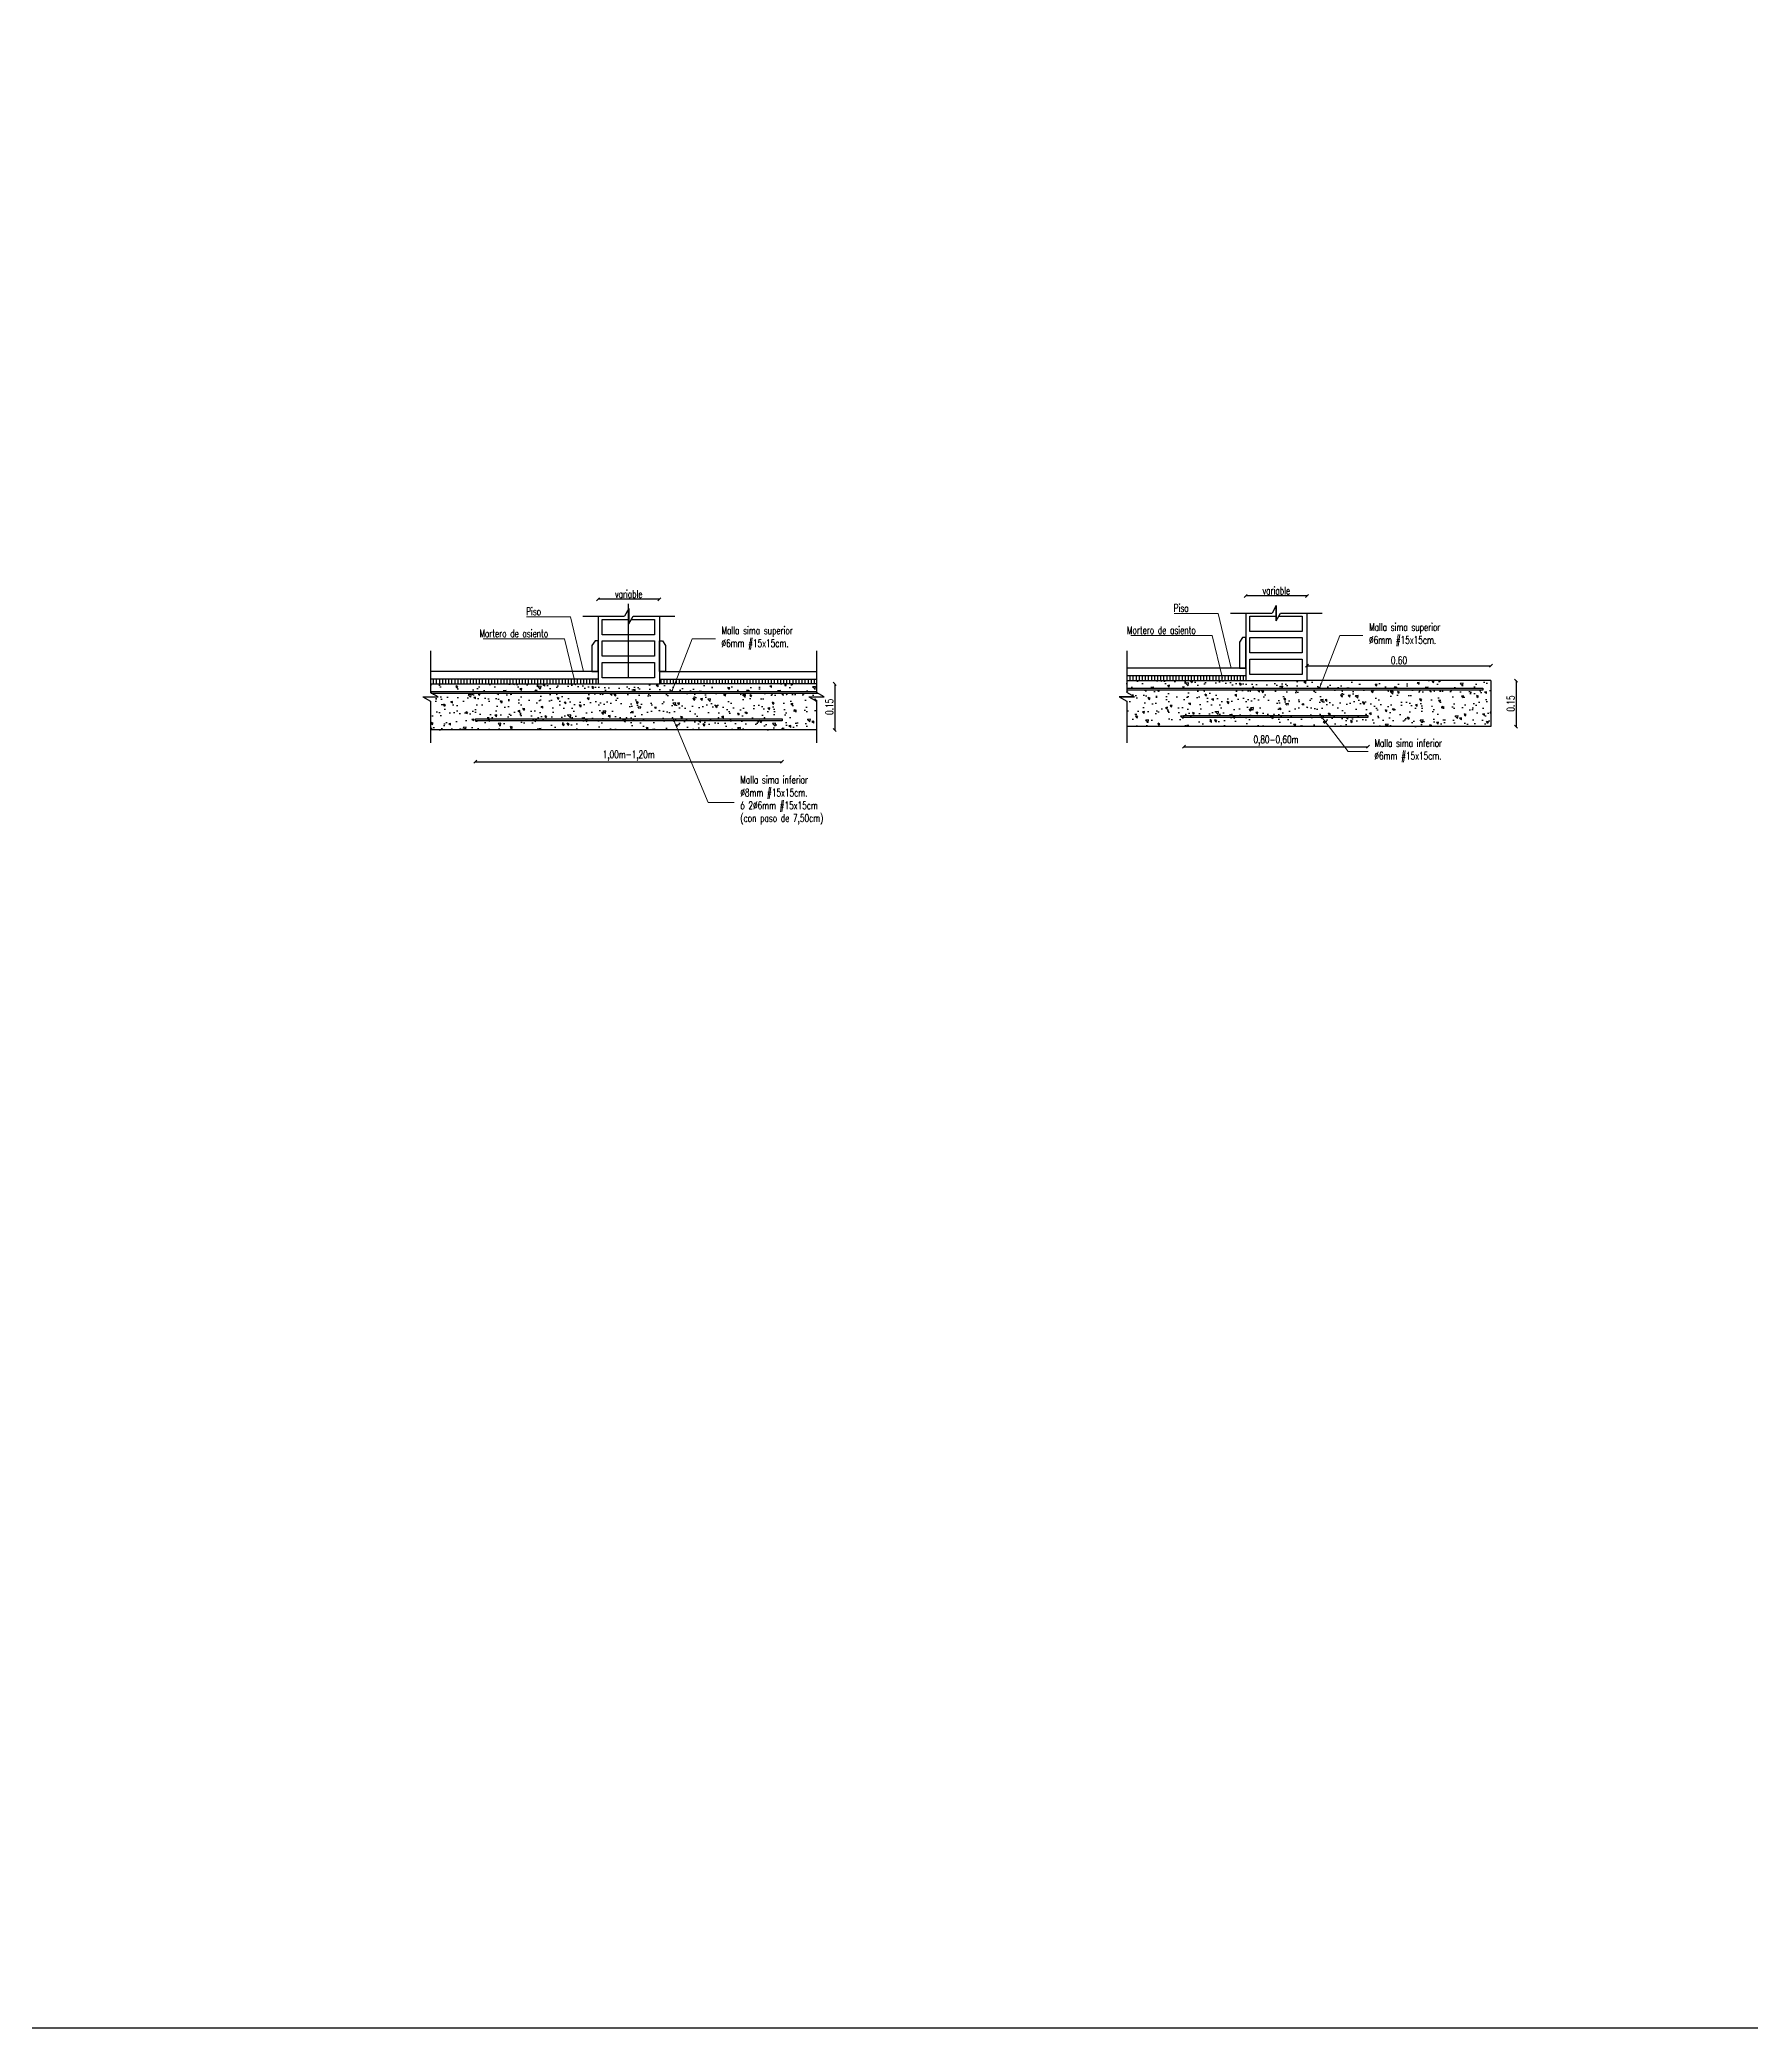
# Model space of a CAD drawing. Header units: millimetres. Extents: x 141 to 475, y -20 to 129.
# Drawn here: x 247.9 to 253.47, y 57.08 to 63.56 of the extents above; entities that cross this region are included whole.
import ezdxf
from ezdxf import colors
from ezdxf.entities.mleader import LeaderData, LeaderLine
from ezdxf.math import Vec2, Vec3

# ---------------------------------------------------------------- set-up
doc = ezdxf.new("R2010")
doc.units = ezdxf.units.MM
doc.header["$LTSCALE"] = 0.1
doc.header["$MEASUREMENT"] = 0
doc.header["$PDMODE"] = 3
doc.header["$PDSIZE"] = 0.1
doc.layers.get('DEFPOINTS').update_dxf_attribs({"color": 1})
doc.layers.add('00-COTAS', color=1, linetype='Continuous', lineweight=9)
doc.layers.add('referencias', color=1, linetype='Continuous', lineweight=5)
for name, color, linetype in [('00-muros-a', 2, 'Continuous'), ('armadura', 10, 'Continuous'), ('CORTE-3', 3, 'Continuous'), ('corte2', 2, 'Continuous'), ('corte5', 5, 'Continuous'), ('EJES', 6, 'Continuous'), ('FUNDACIONES-COTAS', 3, 'Continuous'), ('LADRILLOS', 3, 'Continuous'), ('TRAMAS', 8, 'Continuous')]:
    doc.layers.add(name, color=color, linetype=linetype)
doc.styles.add('COTAS', font='ROMANS.shx', dxfattribs={"width": 0.7})
doc.dimstyles.new('COTA-20', dxfattribs={"dimscale": 1.75, "dimtxt": 0.015, "dimasz": 0.004, "dimexe": 0.08, "dimexo": 0.1, "dimgap": 0.005, "dimtad": 1, "dimzin": 0, "dimdsep": 46, "dimtxsty": 'COTAS', "dimblk": 'DOT', "dimcen": 0.1, "dimse1": 1, "dimse2": 1, "dimclrd": 256, "dimclre": 256, "dimclrt": 256, "dimadec": 0, "dimazin": 0, "dimtfac": 1, "dimtix": 1, "dimtmove": 2, "dimatfit": 3, "dimldrblk": 'DOT', "dimfxl": 0, "dimtolj": 1, "dimtzin": 0, "dimarcsym": 0})

# ---------------------------------------------------------------- blocks, each defined once
blk = doc.blocks.new('_None')
blk = doc.blocks.new('_Oblique')
at = {"color": 0, "linetype": 'ByBlock', "lineweight": -2}
blk.add_line((-0.5, -0.5), (0.5, 0.5), dxfattribs=at)
blk = doc.blocks.new('*D24')
at = {"layer": '00-COTAS', "lineweight": -2, "transparency": 16777216}
blk.add_line((249.9167, 61.7356), (249.7167, 61.7356), dxfattribs=at)
at = {"layer": 'DEFPOINTS', "color": 0, "transparency": 16777216}
for p in [(249.7167, 61.7356), (249.7167, 61.6802), (249.9167, 61.6802)]:
    blk.add_point(p, dxfattribs=at)
at = {"layer": '00-COTAS', "lineweight": -2, "transparency": 16777216, "xscale": 0.01, "yscale": 0.01, "zscale": 0.01, "rotation": 180}
blk.add_blockref('_Oblique', (249.7167, 61.7356), dxfattribs=at)
at = {"layer": '00-COTAS', "lineweight": -2, "transparency": 16777216, "xscale": 0.01, "yscale": 0.01, "zscale": 0.01}
blk.add_blockref('_Oblique', (249.9167, 61.7356), dxfattribs=at)
at = {"layer": '00-COTAS', "transparency": 16777216, "insert": (249.8167, 61.7531), "char_height": 0.025, "attachment_point": 5, "style": 'COTAS'}
blk.add_mtext('\\A1;variable', dxfattribs=at)
blk = doc.blocks.new('_Dot')
at = {"color": 0, "linetype": 'ByBlock', "lineweight": -2}
blk.add_line((-0.5, 0), (-1, 0), dxfattribs=at)
at = {"color": 0, "linetype": 'ByBlock', "const_width": 0.5}
blk.add_lwpolyline([(-0.25, 0, 1), (0.25, 0, 1)], format="xyb", close=True, dxfattribs=at)
blk = doc.blocks.new('*D27')
at = {"layer": '00-COTAS', "lineweight": -2, "transparency": 16777216}
blk.add_line((250.4888, 61.46), (250.4888, 61.31), dxfattribs=at)
at = {"layer": 'DEFPOINTS', "color": 0, "transparency": 16777216}
for p in [(250.4039, 61.46), (250.4039, 61.31), (250.4888, 61.31)]:
    blk.add_point(p, dxfattribs=at)
at = {"layer": '00-COTAS', "lineweight": -2, "transparency": 16777216, "xscale": 0.01, "yscale": 0.01, "zscale": 0.01}
for p, rotation in [((250.4888, 61.46), 90), ((250.4888, 61.31), 270)]:
    blk.add_blockref('_Oblique', p, dxfattribs=dict(at, rotation=rotation))
at = {"layer": '00-COTAS', "transparency": 16777216, "insert": (250.4713, 61.385), "char_height": 0.025, "attachment_point": 5, "rotation": 90, "style": 'COTAS'}
blk.add_mtext('\\A1;0.15', dxfattribs=at)
blk = doc.blocks.new('*D28')
at = {"layer": '00-COTAS', "lineweight": -2, "transparency": 16777216}
blk.add_line((249.3167, 61.2063), (250.3167, 61.2063), dxfattribs=at)
at = {"layer": 'DEFPOINTS', "color": 0, "transparency": 16777216}
for p in [(249.3167, 61.34), (250.3167, 61.34), (250.3167, 61.2063)]:
    blk.add_point(p, dxfattribs=at)
at = {"layer": '00-COTAS', "lineweight": -2, "transparency": 16777216, "xscale": 0.01, "yscale": 0.01, "zscale": 0.01, "rotation": 180}
blk.add_blockref('_Oblique', (249.3167, 61.2063), dxfattribs=at)
at = {"layer": '00-COTAS', "lineweight": -2, "transparency": 16777216, "xscale": 0.01, "yscale": 0.01, "zscale": 0.01}
blk.add_blockref('_Oblique', (250.3167, 61.2063), dxfattribs=at)
at = {"layer": '00-COTAS', "transparency": 16777216, "insert": (249.8167, 61.2261), "char_height": 0.025, "width": 0.050833, "attachment_point": 5, "style": 'COTAS'}
blk.add_mtext('\\A1;1,00m-1,20m', dxfattribs=at)
blk = doc.blocks.new('*D29')
at = {"layer": '00-COTAS', "lineweight": -2, "transparency": 16777216}
blk.add_line((252.0288, 61.5192), (252.6288, 61.5192), dxfattribs=at)
at = {"layer": 'DEFPOINTS', "color": 0, "transparency": 16777216}
for p in [(252.6288, 61.5192), (252.0288, 61.4726), (252.6288, 61.3726)]:
    blk.add_point(p, dxfattribs=at)
at = {"layer": '00-COTAS', "lineweight": -2, "transparency": 16777216, "xscale": 0.01, "yscale": 0.01, "zscale": 0.01, "rotation": 180}
blk.add_blockref('_Oblique', (252.0288, 61.5192), dxfattribs=at)
at = {"layer": '00-COTAS', "lineweight": -2, "transparency": 16777216, "xscale": 0.01, "yscale": 0.01, "zscale": 0.01}
blk.add_blockref('_Oblique', (252.6288, 61.5192), dxfattribs=at)
at = {"layer": '00-COTAS', "transparency": 16777216, "insert": (252.3288, 61.5367), "char_height": 0.025, "attachment_point": 5, "style": 'COTAS'}
blk.add_mtext('\\A1;0.60', dxfattribs=at)
blk = doc.blocks.new('*D30')
at = {"layer": '00-COTAS', "lineweight": -2, "transparency": 16777216}
blk.add_line((252.0288, 61.7465), (251.8288, 61.7465), dxfattribs=at)
at = {"layer": 'DEFPOINTS', "color": 0, "transparency": 16777216}
for p in [(251.8288, 61.7465), (251.8288, 61.691), (252.0288, 61.691)]:
    blk.add_point(p, dxfattribs=at)
at = {"layer": '00-COTAS', "lineweight": -2, "transparency": 16777216, "xscale": 0.01, "yscale": 0.01, "zscale": 0.01, "rotation": 180}
blk.add_blockref('_Oblique', (251.8288, 61.7465), dxfattribs=at)
at = {"layer": '00-COTAS', "lineweight": -2, "transparency": 16777216, "xscale": 0.01, "yscale": 0.01, "zscale": 0.01}
blk.add_blockref('_Oblique', (252.0288, 61.7465), dxfattribs=at)
at = {"layer": '00-COTAS', "transparency": 16777216, "insert": (251.9288, 61.764), "char_height": 0.025, "attachment_point": 5, "style": 'COTAS'}
blk.add_mtext('\\A1;variable', dxfattribs=at)
blk = doc.blocks.new('*D31')
at = {"layer": '00-COTAS', "lineweight": -2, "transparency": 16777216}
blk.add_line((251.6276, 61.255), (252.2276, 61.255), dxfattribs=at)
at = {"layer": 'DEFPOINTS', "color": 0, "transparency": 16777216}
for p in [(251.6276, 61.359), (252.2276, 61.359), (252.2276, 61.255)]:
    blk.add_point(p, dxfattribs=at)
at = {"layer": '00-COTAS', "lineweight": -2, "transparency": 16777216, "xscale": 0.01, "yscale": 0.01, "zscale": 0.01, "rotation": 180}
blk.add_blockref('_Oblique', (251.6276, 61.255), dxfattribs=at)
at = {"layer": '00-COTAS', "lineweight": -2, "transparency": 16777216, "xscale": 0.01, "yscale": 0.01, "zscale": 0.01}
blk.add_blockref('_Oblique', (252.2276, 61.255), dxfattribs=at)
at = {"layer": '00-COTAS', "transparency": 16777216, "insert": (251.9276, 61.2749), "char_height": 0.025, "width": 0.053333, "attachment_point": 5, "style": 'COTAS'}
blk.add_mtext('\\A1;0,80-0,60m', dxfattribs=at)
blk = doc.blocks.new('*D50')
at = {"layer": '00-COTAS', "lineweight": -2, "transparency": 16777216}
blk.add_line((252.7107, 61.4708), (252.7107, 61.3208), dxfattribs=at)
at = {"layer": 'DEFPOINTS', "color": 0, "transparency": 16777216}
for p in [(252.6288, 61.4708), (252.6288, 61.3208), (252.7107, 61.3208)]:
    blk.add_point(p, dxfattribs=at)
at = {"layer": '00-COTAS', "lineweight": -2, "transparency": 16777216, "xscale": 0.01, "yscale": 0.01, "zscale": 0.01}
for p, rotation in [((252.7107, 61.4708), 90), ((252.7107, 61.3208), 270)]:
    blk.add_blockref('_Oblique', p, dxfattribs=dict(at, rotation=rotation))
at = {"layer": '00-COTAS', "transparency": 16777216, "insert": (252.6932, 61.3958), "char_height": 0.025, "attachment_point": 5, "rotation": 90, "style": 'COTAS'}
blk.add_mtext('\\A1;0.15', dxfattribs=at)

msp = doc.modelspace()

# ---------------------------------------------------------------- hatches: boundary and pattern name
at = {"layer": 'armadura'}
for points in [[(249.4349, 61.4259, -1), (249.4289, 61.4259, -1)], [(249.5849, 61.4259, -1), (249.5789, 61.4259, -1)], [(249.7349, 61.4259, -1), (249.7289, 61.4259, -1)], [(249.8849, 61.4259, -1), (249.8789, 61.4259, -1)], [(250.0349, 61.4259, -1), (250.0289, 61.4259, -1)], [(250.1849, 61.4259, -1), (250.1789, 61.4259, -1)], [(250.3349, 61.4259, -1), (250.3289, 61.4259, -1)], [(251.5469, 61.4367, -1), (251.5409, 61.4367, -1)], [(251.6969, 61.4367, -1), (251.6909, 61.4367, -1)], [(251.8469, 61.4367, -1), (251.8409, 61.4367, -1)], [(251.9969, 61.4367, -1), (251.9909, 61.4367, -1)], [(252.1469, 61.4367, -1), (252.1409, 61.4367, -1)], [(252.2969, 61.4367, -1), (252.2909, 61.4367, -1)], [(252.4469, 61.4367, -1), (252.4409, 61.4367, -1)], [(252.5969, 61.4367, -1), (252.5909, 61.4367, -1)], [(249.3687, 61.3492, 1), (249.3747, 61.3492, 1)], [(249.5187, 61.3492, 1), (249.5247, 61.3492, 1)], [(249.5187, 61.3492, 1), (249.5247, 61.3492, 1)], [(249.6687, 61.3492, 1), (249.6747, 61.3492, 1)], [(249.8063, 61.3492, 1), (249.8123, 61.3492, 1)], [(249.9564, 61.3492, 1), (249.9624, 61.3492, 1)], [(249.9565, 61.3492, 1), (249.9625, 61.3492, 1)], [(250.1065, 61.3492, 1), (250.1125, 61.3492, 1)], [(250.1066, 61.3492, 1), (250.1126, 61.3492, 1)], [(250.2567, 61.3492, 1), (250.2627, 61.3492, 1)], [(251.6308, 61.3601, 1), (251.6368, 61.3601, 1)], [(251.7808, 61.3601, 1), (251.7868, 61.3601, 1)], [(251.9183, 61.3601, 1), (251.9243, 61.3601, 1)], [(252.0685, 61.3601, 1), (252.0745, 61.3601, 1)], [(252.2185, 61.3601, 1), (252.2245, 61.3601, 1)]]:
    msp.add_hatch(color=256, dxfattribs=at).paths.add_polyline_path(points)
at = {"layer": 'corte2'}
h = msp.add_hatch(dxfattribs=at)
h.set_pattern_fill('_USER', color=256, scale=0.01, angle=90, style=0, pattern_type=0)
h.set_pattern_definition([(90, (20.340219, -76.517828), (-0.01, 6e-19), [])])
h.paths.add_polyline_path([(249.7167, 61.475), (249.1718, 61.475), (249.1718, 61.46), (249.7167, 61.46)])
h = msp.add_hatch(dxfattribs=at)
h.set_pattern_fill('_USER', color=256, scale=0.01, angle=90, style=0, pattern_type=0)
h.set_pattern_definition([(90, (20.342507, -76.517828), (-0.01, 6e-19), [])])
h.paths.add_polyline_path([(249.9167, 61.475), (250.4293, 61.475), (250.4293, 61.46), (249.9167, 61.46)])
h = msp.add_hatch(dxfattribs=at)
h.set_pattern_fill('_USER', color=256, scale=0.01, angle=90, style=0, pattern_type=0)
h.set_pattern_definition([(90, (22.452264, -76.506994), (-0.01, 6e-19), [])])
h.paths.add_polyline_path([(251.8288, 61.4858), (251.4409, 61.4858), (251.4409, 61.4708), (251.8288, 61.4708)])
at = {"layer": 'TRAMAS'}
h = msp.add_hatch(dxfattribs=at)
h.set_pattern_fill('AR-CONC', color=256, scale=0.01, angle=90, style=0)
h.set_pattern_definition([(140, (20.34022, -76.51783), (0.006275213, 0.071726018), [0.0075, -0.0825]), (85, (20.34022, -76.51783), (-0.075219213, -0.013875133), [0.006, -0.066]), (190.451444, (20.34074, -76.51185), (-0.068943999, 0.057850885), [0.00637402, -0.070114211]), (136.1842, (20.32022, -76.51783), (0.016551928, 0.106724133), [0.01125, -0.12375]), (186.635635, (20.3216, -76.50893), (-0.09741186, 0.093466195), [0.009561034, -0.105171376]), (81.184164, (20.32022, -76.51783), (-0.09741186, 0.093466195), [0.009, -0.099]), (111, (20.32522, -76.50783), (0.040261889, 0.059690705), [0.0075, -0.0825]), (56, (20.32522, -76.50783), (-0.072515005, 0.024331533), [0.006, -0.066]), (161.451445, (20.328574, -76.50285), (-0.032253115, 0.084022238), [0.006374019, -0.070114211]), (127.5, (20.34022, -76.517828), (-0.0332893854, 0.0012159855), [0, -0.0652, 0, -0.067, 0, -0.06625]), (97.5, (20.34022, -76.517828), (-0.039441171, 0.0263069537), [0, -0.0382, 0, -0.0637, 0, -0.02525]), (57.5, (20.34022, -76.540128), (0.0022554872, 0.0533822436), [0, -0.025, 0, -0.078, 0, -0.1035]), (47.5, (20.34022, -76.55013), (-0.010010498, 0.058318617), [0, -0.0325, 0, -0.0518, 0, -0.0735])])
h.paths.add_polyline_path([(249.9364, 61.374), (249.5156, 61.374), (249.5156, 61.38), (250.1156, 61.38), (250.1156, 61.374), (249.9364, 61.374), (249.9615, 61.31), (250.4293, 61.31), (250.4293, 61.46), (249.9167, 61.46), (249.1718, 61.46), (249.1707, 61.435), (250.4293, 61.435), (250.4295, 61.429), (249.3289, 61.429), (249.1707, 61.4319), (249.1957, 61.4037), (249.1457, 61.4037), (249.1707, 61.3929), (249.1707, 61.31), (249.9615, 61.31)])
edge = h.paths.add_edge_path(flags=16)
edge.add_arc((249.9245, 61.39), 0.0025, 0, 360)
h = msp.add_hatch(dxfattribs=at)
h.set_pattern_fill('AR-CONC', color=256, scale=0.01, angle=90, style=0)
h.set_pattern_definition([(140, (22.452264, -76.506994), (0.006275213, 0.071726018), [0.0075, -0.0825]), (85, (22.452264, -76.506994), (-0.075219213, -0.013875133), [0.006, -0.066]), (190.451444, (22.45279, -76.50102), (-0.068943999, 0.057850885), [0.00637402, -0.070114211]), (136.1842, (22.43226, -76.50699), (0.016551928, 0.106724133), [0.01125, -0.12375]), (186.635635, (22.43364, -76.4981), (-0.09741186, 0.093466195), [0.009561034, -0.105171376]), (81.184164, (22.43226, -76.50699), (-0.09741186, 0.093466195), [0.009, -0.099]), (111, (22.437264, -76.496994), (0.040261889, 0.059690705), [0.0075, -0.0825]), (56, (22.437264, -76.496994), (-0.072515005, 0.024331533), [0.006, -0.066]), (161.451445, (22.44062, -76.49202), (-0.032253115, 0.084022238), [0.006374019, -0.070114211]), (127.5, (22.452264, -76.506994), (-0.0332893854, 0.0012159855), [0, -0.0652, 0, -0.067, 0, -0.06625]), (97.5, (22.452264, -76.506994), (-0.039441171, 0.0263069537), [0, -0.0382, 0, -0.0637, 0, -0.02525]), (57.5, (22.452264, -76.529294), (0.0022554872, 0.0533822436), [0, -0.025, 0, -0.078, 0, -0.1035]), (47.5, (22.452264, -76.539294), (-0.010010498, 0.058318617), [0, -0.0325, 0, -0.0518, 0, -0.0735])])
h.paths.add_polyline_path([(252.0484, 61.3848), (251.6276, 61.3848), (251.6276, 61.3908), (252.2276, 61.3908), (252.2276, 61.3848), (252.0484, 61.3848), (252.0735, 61.3208), (252.6288, 61.3208), (252.6288, 61.4708), (252.0288, 61.4708), (251.4409, 61.4708), (251.4409, 61.4458), (252.6024, 61.4458), (252.6024, 61.4398), (251.4409, 61.4398), (251.4409, 61.4319), (251.4659, 61.4178), (251.4159, 61.4178), (251.4409, 61.4037), (251.4409, 61.3208), (252.0735, 61.3208)])
edge = h.paths.add_edge_path(flags=16)
edge.add_arc((252.0366, 61.4008), 0.0025, 0, 360)

# ---------------------------------------------------------------- linework, layer by layer
for p, q in [((251.9288, 61.716), (251.9147, 61.691)), ((251.9288, 61.716), (251.9288, 61.666)), ((251.9288, 61.666), (251.9288, 61.716)), ((249.6667, 61.6802), (249.8026, 61.6802)), ((249.8167, 61.7052), (249.8026, 61.6802)), ((249.8167, 61.7052), (249.8167, 61.6552)), ((249.8167, 61.6552), (249.8167, 61.7052)), ((249.8167, 61.6552), (249.8308, 61.6802)), ((249.8308, 61.6802), (249.9667, 61.6802)), ((251.7788, 61.691), (251.9147, 61.691)), ((251.9288, 61.666), (251.9428, 61.691)), ((251.9428, 61.691), (252.0788, 61.691)), ((249.1707, 61.5678), (249.1707, 61.4319)), ((250.4293, 61.5678), (250.4293, 61.4319)), ((251.4409, 61.5678), (251.4409, 61.4319)), ((249.1457, 61.4178), (249.1957, 61.4178)), ((249.1457, 61.4178), (249.1707, 61.4037)), ((249.1957, 61.4178), (249.1707, 61.4319)), ((249.1707, 61.4037), (249.1707, 61.2678)), ((250.4043, 61.4178), (250.4543, 61.4178)), ((250.4043, 61.4178), (250.4293, 61.4037)), ((250.4543, 61.4178), (250.4293, 61.4319)), ((250.4293, 61.4037), (250.4293, 61.2678)), ((251.4659, 61.4178), (251.4159, 61.4178)), ((251.4159, 61.4178), (251.4659, 61.4178)), ((251.4159, 61.4178), (251.4409, 61.4037)), ((251.4659, 61.4178), (251.4409, 61.4319)), ((251.4409, 61.4037), (251.4409, 61.2678))]:
    msp.add_line(p, q)
at = {"layer": '00-muros-a'}
for p, q in [((249.7167, 61.6802), (249.7167, 61.46)), ((249.9167, 61.6802), (249.9167, 61.46)), ((251.8288, 61.691), (251.8288, 61.4708)), ((252.0288, 61.691), (252.0288, 61.4708)), ((249.1718, 61.46), (249.9167, 61.46)), ((250.4293, 61.46), (249.9167, 61.46)), ((251.4409, 61.4708), (252.0288, 61.4708)), ((252.6288, 61.4708), (252.0288, 61.4708)), ((252.6288, 61.4708), (252.6288, 61.3208)), ((250.4293, 61.31), (249.1718, 61.31)), ((252.6288, 61.3208), (251.4409, 61.3208))]:
    msp.add_line(p, q, dxfattribs=at)
at = {"layer": 'armadura'}
for points in [[(249.1718, 61.435), (250.4293, 61.435)], [(250.4345, 61.429), (249.1718, 61.429)], [(251.4409, 61.4458), (252.6024, 61.4458), (252.6024, 61.4398), (251.4409, 61.4398)]]:
    msp.add_lwpolyline(points, dxfattribs=at)
for points in [[(250.3167, 61.34), (249.3167, 61.34), (249.3167, 61.346), (250.3167, 61.346)], [(252.2276, 61.3508), (251.6276, 61.3508), (251.6276, 61.3568), (252.2276, 61.3568)]]:
    msp.add_lwpolyline(points, close=True, dxfattribs=at)
at = {"layer": 'CORTE-3'}
for p, q in [((249.7167, 61.475), (249.1718, 61.475)), ((249.9167, 61.475), (250.4293, 61.475)), ((251.8288, 61.4858), (251.4409, 61.4858))]:
    msp.add_line(p, q, dxfattribs=at)
at = {"layer": 'corte5'}
for p, q in [((249.7167, 61.5), (249.1718, 61.5)), ((249.9167, 61.5), (250.4293, 61.5)), ((251.8288, 61.5108), (251.4409, 61.5108))]:
    msp.add_line(p, q, dxfattribs=at)
for points in [[(249.6967, 61.5), (249.7167, 61.5), (249.7167, 61.6), (249.7069, 61.6), (249.6967, 61.585)], [(249.9367, 61.5), (249.9167, 61.5), (249.9167, 61.6), (249.9265, 61.6), (249.9367, 61.585)], [(251.8088, 61.5108), (251.8288, 61.5108), (251.8288, 61.6108), (251.819, 61.6108), (251.8088, 61.5958)]]:
    msp.add_lwpolyline(points, close=True, dxfattribs=at)
at = {"layer": 'EJES'}
msp.add_lwpolyline([(236.3062, 87.5337), (270.4396, 87.5337), (270.4396, 57.0774), (236.3062, 57.0774)], close=True, dxfattribs=at)
at = {"layer": 'FUNDACIONES-COTAS'}
msp.add_line((249.8156, 61.48), (249.8156, 61.721), dxfattribs=at)
at = {"layer": 'LADRILLOS'}
for points in [[(249.8251, 61.67), (249.9006, 61.67), (249.9006, 61.62), (249.7306, 61.62), (249.7306, 61.67), (249.8167, 61.67)], [(251.9371, 61.6808), (252.0126, 61.6808), (252.0126, 61.6308), (251.8426, 61.6308), (251.8426, 61.6808), (251.9288, 61.6808)]]:
    msp.add_lwpolyline(points, dxfattribs=at)
for points in [[(249.7306, 61.6), (249.9006, 61.6), (249.9006, 61.55), (249.7306, 61.55)], [(251.8426, 61.6108), (252.0126, 61.6108), (252.0126, 61.5608), (251.8426, 61.5608)], [(249.7306, 61.53), (249.9006, 61.53), (249.9006, 61.48), (249.7306, 61.48)], [(251.8426, 61.5408), (252.0126, 61.5408), (252.0126, 61.4908), (251.8426, 61.4908)]]:
    msp.add_lwpolyline(points, close=True, dxfattribs=at)

# ---------------------------------------------------------------- dimensions: what is measured, and where the dimension line sits
at = {"layer": '00-COTAS'}
for base, p1, p2, picture, middle in [((251.8288, 61.7465), (252.0288, 61.691), (251.8288, 61.691), '*D30', (251.9288, 61.764)), ((249.7167, 61.7356), (249.9167, 61.6802), (249.7167, 61.6802), '*D24', (249.8167, 61.7531))]:
    dim = msp.add_linear_dim(base=base, p1=p1, p2=p2, angle=180, text='variable', dimstyle='COTA-20', override={"dimscale": 1, "dimtxt": 0.025, "dimasz": 0.01, "dimblk1": 'Oblique', "dimblk2": 'Oblique', "dimsah": 1}, dxfattribs=at)
    dim.commit()
    dim.dimension.update_dxf_attribs({"geometry": picture, "text_midpoint": middle})
for base, p1, p2, angle, picture, middle in [((252.6288, 61.5192), (252.0288, 61.4726), (252.6288, 61.3726), 180, '*D29', (252.3288, 61.5367)), ((250.4888, 61.31), (250.4039, 61.46), (250.4039, 61.31), 90, '*D27', (250.4713, 61.385)), ((252.7107, 61.3208), (252.6288, 61.4708), (252.6288, 61.3208), 90, '*D50', (252.6932, 61.3958))]:
    dim = msp.add_linear_dim(base=base, p1=p1, p2=p2, angle=angle, dimstyle='COTA-20', override={"dimscale": 1, "dimtxt": 0.025, "dimasz": 0.01, "dimblk1": 'Oblique', "dimblk2": 'Oblique', "dimsah": 1}, dxfattribs=at)
    dim.commit()
    dim.dimension.update_dxf_attribs({"geometry": picture, "text_midpoint": middle})
for base, p1, p2, text, picture, middle in [((250.3167, 61.2063), (249.3167, 61.34), (250.3167, 61.34), '1,00m-1,20m', '*D28', (249.8167, 61.2261)), ((252.2276, 61.255), (251.6276, 61.359), (252.2276, 61.359), '0,80-0,60m', '*D31', (251.9276, 61.2749))]:
    dim = msp.add_linear_dim(base=base, p1=p1, p2=p2, text=text, dimstyle='COTA-20', override={"dimscale": 1, "dimtxt": 0.025, "dimasz": 0.01, "dimblk1": 'Oblique', "dimblk2": 'Oblique', "dimsah": 1}, dxfattribs=at)
    dim.commit()
    dim.dimension.update_dxf_attribs({"geometry": picture, "text_midpoint": middle})

# ---------------------------------------------------------------- leaders
at = {"layer": 'referencias'}
ml = msp.add_multileader_mtext('Standard', dxfattribs=at)
ml.set_content('{\\C256;Piso}', color=2, style='COTAS')
ml.set_leader_properties(color=256, linetype='ByLayer', lineweight=-1)
ml.set_arrow_properties(name='NONE')
ml.build(insert=Vec2(0, 0))
ml.multileader.update_dxf_attribs({"text_left_attachment_type": 2, "text_right_attachment_type": 6, "dogleg_length": 0.01, "arrow_head_size": 0.01})
ctx = ml.context
ctx.base_point, ctx.char_height, ctx.arrow_head_size, ctx.landing_gap_size, ctx.plane_origin = Vec3(251.5746, 61.7072), 0.025, 0.01, 0.02, Vec3(251.3244, 61.5)
ctx.left_attachment, ctx.right_attachment, ctx.text_align_type = 2, 6, 2
notes = []
notes.append((ctx, [(0, (1, 1, 0), (251.7386, 61.6897), (-1, 0), 0.0757, [(0, [(251.7814, 61.5108)], 0, [])])]))
ctx.mtext.insert, ctx.mtext.alignment, ctx.mtext.flow_direction = Vec3(251.6429, 61.7197), 3, 5
ml = msp.add_multileader_mtext('Standard', dxfattribs=at)
ml.set_content('{\\C256;Piso}', color=2, style='COTAS')
ml.set_leader_properties(color=256, linetype='ByLayer', lineweight=-1)
ml.set_arrow_properties(name='NONE')
ml.build(insert=Vec2(0, 0))
ml.multileader.update_dxf_attribs({"text_left_attachment_type": 2, "text_right_attachment_type": 6, "dogleg_length": 0.01, "arrow_head_size": 0.01})
ctx = ml.context
ctx.base_point, ctx.char_height, ctx.arrow_head_size, ctx.landing_gap_size, ctx.plane_origin = Vec3(249.4625, 61.6964), 0.025, 0.01, 0.02, Vec3(249.2123, 61.4891)
ctx.left_attachment, ctx.right_attachment, ctx.text_align_type = 2, 6, 2
notes.append((ctx, [(0, (1, 1, 0), (249.6266, 61.6789), (-1, 0), 0.0757, [(0, [(249.6693, 61.5)], 0, [])])]))
ctx.mtext.insert, ctx.mtext.alignment, ctx.mtext.flow_direction = Vec3(249.5309, 61.7089), 3, 5
ml = msp.add_multileader_mtext('Standard', dxfattribs=at)
ml.set_content('{\\C256;Malla sima superior\\P%%C6mm #15x15cm.}', color=2, style='COTAS')
ml.set_leader_properties(color=256, linetype='ByLayer', lineweight=-1)
ml.set_arrow_properties(name='NONE')
ml.build(insert=Vec2(0, 0))
ml.multileader.update_dxf_attribs({"text_left_attachment_type": 2, "text_right_attachment_type": 6, "dogleg_length": 0.01, "arrow_head_size": 0.01})
ctx = ml.context
ctx.base_point, ctx.char_height, ctx.arrow_head_size, ctx.landing_gap_size, ctx.plane_origin = Vec3(250.0993, 61.6067), 0.025, 0.01, 0.02, Vec3(250.4188, 61.3654)
ctx.left_attachment, ctx.right_attachment = 2, 6
notes.append((ctx, [(0, (1, 1, 0), (250.0236, 61.6067), (1, 0), 0.0757, [(0, [(249.9578, 61.435)], 0, [])])]))
ctx.mtext.insert, ctx.mtext.flow_direction = Vec3(250.1193, 61.6466), 5
ml = msp.add_multileader_mtext('Standard', dxfattribs=at)
ml.set_content('{\\C256;Mortero de asiento}', color=2, style='COTAS')
ml.set_leader_properties(color=256, linetype='ByLayer', lineweight=-1)
ml.set_arrow_properties(name='NONE')
ml.build(insert=Vec2(0, 0))
ml.multileader.update_dxf_attribs({"text_left_attachment_type": 2, "text_right_attachment_type": 6, "dogleg_length": 0.01, "arrow_head_size": 0.01})
ctx = ml.context
ctx.base_point, ctx.char_height, ctx.arrow_head_size, ctx.landing_gap_size, ctx.plane_origin = Vec3(251.3945, 61.635), 0.025, 0.01, 0.02, Vec3(251.3244, 61.3762)
ctx.left_attachment, ctx.right_attachment, ctx.text_align_type = 2, 6, 2
notes.append((ctx, [(0, (1, 1, 0), (251.7196, 61.6175), (-1, 0), 0.0335, [(0, [(251.7527, 61.4783)], 0, [])])]))
ctx.mtext.insert, ctx.mtext.alignment, ctx.mtext.flow_direction = Vec3(251.6661, 61.6475), 3, 5
ml = msp.add_multileader_mtext('Standard', dxfattribs=at)
ml.set_content('{\\C256;Malla sima superior\\P%%C6mm #15x15cm.}', color=2, style='COTAS')
ml.set_leader_properties(color=256, linetype='ByLayer', lineweight=-1)
ml.set_arrow_properties(name='NONE')
ml.build(insert=Vec2(0, 0))
ml.multileader.update_dxf_attribs({"text_left_attachment_type": 2, "text_right_attachment_type": 6, "dogleg_length": 0.01, "arrow_head_size": 0.01})
ctx = ml.context
ctx.base_point, ctx.char_height, ctx.arrow_head_size, ctx.landing_gap_size, ctx.plane_origin = Vec3(252.2113, 61.6175), 0.025, 0.01, 0.02, Vec3(252.5309, 61.3762)
ctx.left_attachment, ctx.right_attachment = 2, 6
notes.append((ctx, [(0, (1, 1, 0), (252.1356, 61.6175), (1, 0), 0.0757, [(0, [(252.0698, 61.4458)], 0, [])])]))
ctx.mtext.insert, ctx.mtext.flow_direction = Vec3(252.2313, 61.6574), 5
ml = msp.add_multileader_mtext('Standard', dxfattribs=at)
ml.set_content('{\\C256;Mortero de asiento}', color=2, style='COTAS')
ml.set_leader_properties(color=256, linetype='ByLayer', lineweight=-1)
ml.set_arrow_properties(name='NONE')
ml.build(insert=Vec2(0, 0))
ml.multileader.update_dxf_attribs({"text_left_attachment_type": 2, "text_right_attachment_type": 6, "dogleg_length": 0.01, "arrow_head_size": 0.01})
ctx = ml.context
ctx.base_point, ctx.char_height, ctx.arrow_head_size, ctx.landing_gap_size, ctx.plane_origin = Vec3(249.2824, 61.6242), 0.025, 0.01, 0.02, Vec3(249.2123, 61.3654)
ctx.left_attachment, ctx.right_attachment, ctx.text_align_type = 2, 6, 2
notes.append((ctx, [(0, (1, 1, 0), (249.6076, 61.6067), (-1, 0), 0.0335, [(0, [(249.6406, 61.4675)], 0, [])])]))
ctx.mtext.insert, ctx.mtext.alignment, ctx.mtext.flow_direction = Vec3(249.5541, 61.6367), 3, 5
ml = msp.add_multileader_mtext('Standard', dxfattribs=at)
ml.set_content('{\\C256;Malla sima inferior\\P%%C8mm #15x15cm.\\Pó 2%%C6mm #15x15cm\\P(con paso de 7,50cm) }', color=2, style='COTAS')
ml.set_leader_properties(color=256, linetype='ByLayer', lineweight=-1)
ml.set_arrow_properties(name='NONE')
ml.build(insert=Vec2(0, 0))
ml.multileader.update_dxf_attribs({"text_left_attachment_type": 2, "text_right_attachment_type": 6, "dogleg_length": 0.01, "arrow_head_size": 0.01})
ctx = ml.context
ctx.base_point, ctx.char_height, ctx.arrow_head_size, ctx.landing_gap_size, ctx.plane_origin = Vec3(250.1608, 61.0734), 0.025, 0.01, 0.02, Vec3(250.443, 61.4076)
ctx.left_attachment, ctx.right_attachment = 2, 6
notes.append((ctx, [(0, (1, 1, 0), (250.0755, 61.0734), (1, 0), 0.0853, [(0, [(249.9613, 61.346)], 0, [])])]))
ctx.mtext.insert, ctx.mtext.flow_direction = Vec3(250.1808, 61.1597), 5
ml = msp.add_multileader_mtext('Standard', dxfattribs=at)
ml.set_content('{\\C256;Malla sima inferior\\P%%C6mm #15x15cm.}', color=2, style='COTAS')
ml.set_leader_properties(color=256, linetype='ByLayer', lineweight=-1)
ml.set_arrow_properties(name='NONE')
ml.build(insert=Vec2(0, 0))
ml.multileader.update_dxf_attribs({"text_left_attachment_type": 2, "text_right_attachment_type": 6, "dogleg_length": 0.01, "arrow_head_size": 0.01})
ctx = ml.context
ctx.base_point, ctx.char_height, ctx.arrow_head_size, ctx.landing_gap_size, ctx.plane_origin = Vec3(252.2287, 61.2397), 0.025, 0.01, 0.02, Vec3(252.5309, 61.4008)
ctx.left_attachment, ctx.right_attachment = 2, 6
notes.append((ctx, [(0, (1, 1, 0), (252.1634, 61.2397), (1, 0), 0.0653, [(0, [(252.0725, 61.3568)], 0, [])])]))
ctx.mtext.insert, ctx.mtext.flow_direction = Vec3(252.2487, 61.2796), 5
for ctx, leaders in notes:
    for number, flags, end, landing, length, lines in leaders:
        leader = LeaderData()
        leader.index, (leader.has_last_leader_line, leader.has_dogleg_vector, leader.attachment_direction) = number, flags
        leader.last_leader_point, leader.dogleg_vector, leader.dogleg_length = Vec3(end), Vec3(landing), length
        for number, points, colour, breaks in lines:
            line = LeaderLine()
            line.index, line.vertices, line.color, line.breaks = number, Vec3.list(points), colors.encode_raw_color(colour), breaks
            leader.lines.append(line)
        ctx.leaders.append(leader)

doc.saveas('drawing.dxf')
